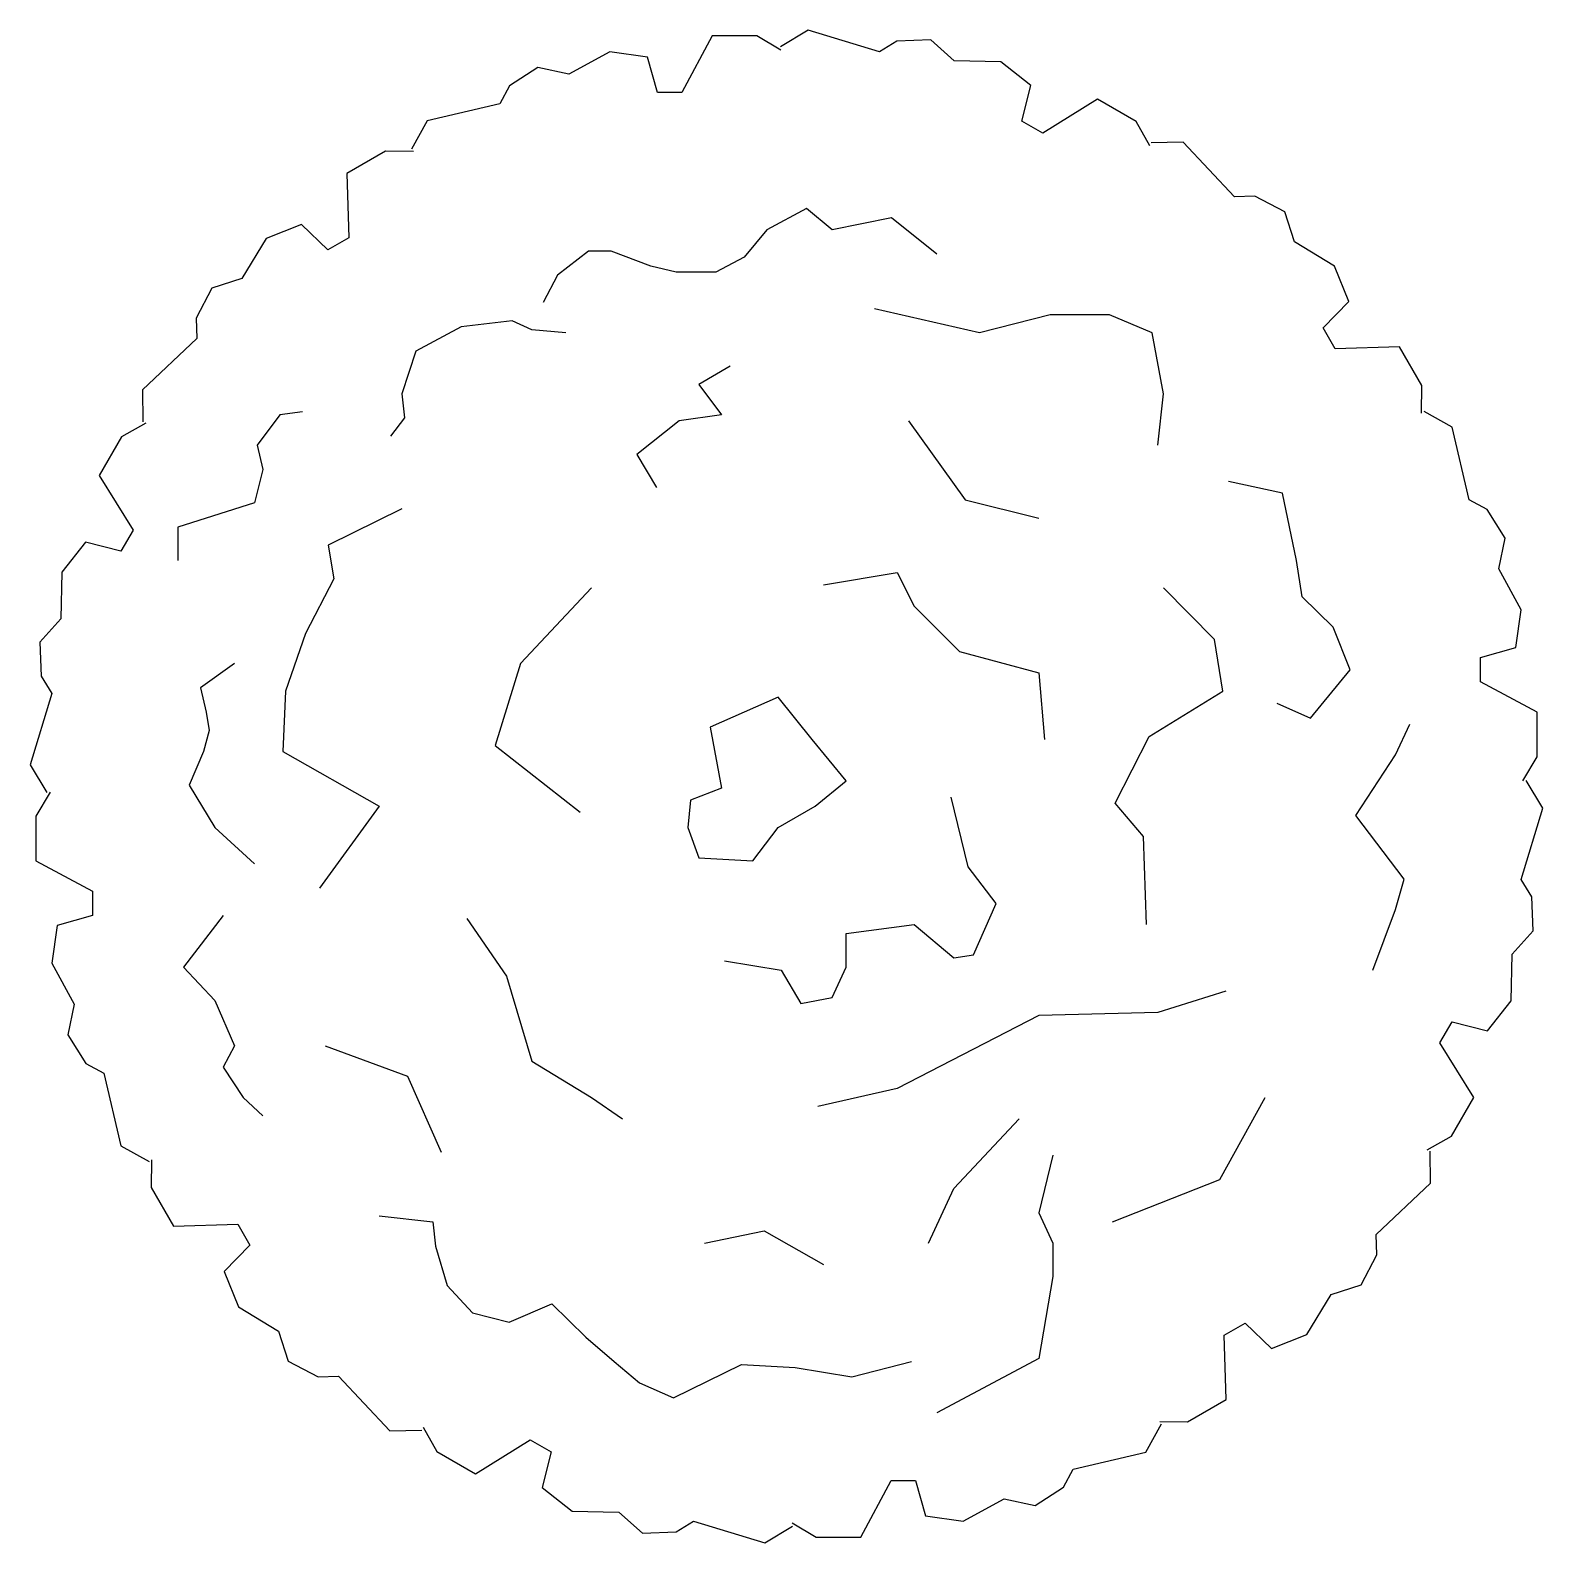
# Model space of a CAD drawing. Header units: millimetres. Extents: x 317.31 to 319.38, y 2536.69 to 2538.76.
import ezdxf

# ---------------------------------------------------------------- set-up
doc = ezdxf.new("R2010")
doc.units = ezdxf.units.MM
doc.header["$LTSCALE"] = 10
doc.layers.add('Vegetais', color=94, linetype='Continuous')

msp = doc.modelspace()

# ---------------------------------------------------------------- linework, layer by layer
at = {"layer": 'Vegetais'}
for p, q in [((318.2446, 2538.7511), (318.2031, 2538.6738)), ((318.3056, 2538.7513), (318.2446, 2538.7511)), ((318.3383, 2538.7318), (318.3056, 2538.7513)), ((318.3755, 2538.7588), (318.3378, 2538.7361)), ((318.4733, 2538.7291), (318.3755, 2538.7588)), ((318.5431, 2538.7459), (318.497, 2538.7438)), ((318.5752, 2538.717), (318.5431, 2538.7459)), ((318.1046, 2538.7294), (318.0487, 2538.6987)), ((318.1563, 2538.7221), (318.1046, 2538.7294)), ((318.497, 2538.7438), (318.4733, 2538.7291)), ((318.0065, 2538.7077), (317.9676, 2538.6828)), ((318.0487, 2538.6987), (318.0065, 2538.7077)), ((318.1699, 2538.6738), (318.1563, 2538.7221)), ((318.6389, 2538.7156), (318.5752, 2538.717)), ((318.68, 2538.6834), (318.6389, 2538.7156)), ((317.9676, 2538.6828), (317.9544, 2538.6583)), ((318.6677, 2538.6348), (318.68, 2538.6834)), ((318.2031, 2538.6738), (318.1699, 2538.6738)), ((318.7711, 2538.6645), (318.6965, 2538.6182)), ((318.824, 2538.6341), (318.7711, 2538.6645)), ((317.9544, 2538.6583), (317.8549, 2538.6351)), ((317.8549, 2538.6351), (317.8335, 2538.5965)), ((318.6965, 2538.6182), (318.6677, 2538.6348)), ((318.8425, 2538.6009), (318.824, 2538.6341)), ((318.8883, 2538.6057), (318.8442, 2538.6049)), ((318.9581, 2538.5311), (318.8883, 2538.6057)), ((317.7981, 2538.5936), (317.7454, 2538.563)), ((317.8362, 2538.593), (317.7981, 2538.5936)), ((317.7454, 2538.563), (317.7481, 2538.4753)), ((318.986, 2538.532), (318.9581, 2538.5311)), ((319.0269, 2538.5107), (318.986, 2538.532)), ((319.0403, 2538.4696), (319.0269, 2538.5107)), ((317.6834, 2538.4936), (317.635, 2538.4741)), ((317.7194, 2538.4587), (317.6834, 2538.4936)), ((317.635, 2538.4741), (317.6019, 2538.4196)), ((317.7481, 2538.4753), (317.7194, 2538.4587)), ((319.0948, 2538.4366), (319.0403, 2538.4696)), ((319.1143, 2538.3881), (319.0948, 2538.4366)), ((317.6019, 2538.4196), (317.5609, 2538.4063)), ((317.5609, 2538.4063), (317.5396, 2538.3653)), ((319.0793, 2538.3522), (319.1143, 2538.3881)), ((317.5396, 2538.3653), (317.5405, 2538.3375)), ((319.0959, 2538.3234), (319.0793, 2538.3522)), ((317.5405, 2538.3375), (317.4659, 2538.2676)), ((319.1836, 2538.3262), (319.0959, 2538.3234)), ((319.2143, 2538.2734), (319.1836, 2538.3262)), ((319.2137, 2538.2354), (319.2143, 2538.2734)), ((317.4659, 2538.2676), (317.4667, 2538.2236)), ((319.2557, 2538.2166), (319.2172, 2538.238)), ((317.4707, 2538.2218), (317.4374, 2538.2033)), ((319.2789, 2538.1171), (319.2557, 2538.2166)), ((317.4374, 2538.2033), (317.4071, 2538.1504)), ((317.4071, 2538.1504), (317.4533, 2538.0758)), ((319.3035, 2538.104), (319.2789, 2538.1171)), ((319.3283, 2538.065), (319.3035, 2538.104)), ((317.4533, 2538.0758), (317.4367, 2538.0471)), ((319.3193, 2538.0228), (319.3283, 2538.065)), ((317.3881, 2538.0594), (317.3559, 2538.0183)), ((317.4367, 2538.0471), (317.3881, 2538.0594)), ((319.35, 2537.967), (319.3193, 2538.0228)), ((317.3559, 2538.0183), (317.3545, 2537.9545)), ((319.3427, 2537.9153), (319.35, 2537.967)), ((317.3545, 2537.9545), (317.3257, 2537.9225)), ((317.3257, 2537.9225), (317.3277, 2537.8763)), ((319.2944, 2537.9016), (319.3427, 2537.9153)), ((319.2944, 2537.8684), (319.2944, 2537.9016)), ((317.3277, 2537.8763), (317.3424, 2537.8527)), ((319.3718, 2537.8269), (319.2944, 2537.8684)), ((317.3424, 2537.8527), (317.3127, 2537.7549)), ((319.372, 2537.7659), (319.3718, 2537.8269)), ((317.3127, 2537.7549), (317.3354, 2537.7171)), ((319.3524, 2537.7333), (319.372, 2537.7659)), ((319.3795, 2537.696), (319.3567, 2537.7338)), ((317.3398, 2537.7176), (317.3202, 2537.685)), ((319.3498, 2537.5982), (319.3795, 2537.696)), ((317.3202, 2537.685), (317.3204, 2537.624)), ((317.3204, 2537.624), (317.3977, 2537.5825)), ((319.3645, 2537.5746), (319.3498, 2537.5982)), ((317.3977, 2537.5825), (317.3977, 2537.5493)), ((319.3665, 2537.5284), (319.3645, 2537.5746)), ((317.3977, 2537.5493), (317.3495, 2537.5356)), ((317.3495, 2537.5356), (317.3422, 2537.4839)), ((319.3376, 2537.4964), (319.3665, 2537.5284)), ((317.3422, 2537.4839), (317.3728, 2537.4281)), ((319.3363, 2537.4326), (319.3376, 2537.4964)), ((317.3728, 2537.4281), (317.3639, 2537.3859)), ((319.3041, 2537.3915), (319.3363, 2537.4326)), ((319.2389, 2537.3751), (319.2555, 2537.4038)), ((319.2555, 2537.4038), (319.3041, 2537.3915)), ((317.3639, 2537.3859), (317.3887, 2537.3469)), ((319.2851, 2537.3005), (319.2389, 2537.3751)), ((317.3887, 2537.3469), (317.4133, 2537.3338)), ((317.4133, 2537.3338), (317.4365, 2537.2343)), ((319.2548, 2537.2476), (319.2851, 2537.3005)), ((319.2215, 2537.2291), (319.2548, 2537.2476)), ((317.4365, 2537.2343), (317.475, 2537.2129)), ((317.4785, 2537.2155), (317.4779, 2537.1775)), ((319.2263, 2537.1833), (319.2255, 2537.2273)), ((317.4779, 2537.1775), (317.5086, 2537.1247)), ((319.1517, 2537.1134), (319.2263, 2537.1833)), ((317.5086, 2537.1247), (317.5963, 2537.1275)), ((317.5963, 2537.1275), (317.6129, 2537.0987)), ((319.1526, 2537.0856), (319.1517, 2537.1134)), ((317.6129, 2537.0987), (317.5779, 2537.0628)), ((319.1313, 2537.0446), (319.1526, 2537.0856)), ((317.5779, 2537.0628), (317.5974, 2537.0143)), ((319.0572, 2536.9768), (319.0903, 2537.0313)), ((319.0903, 2537.0313), (319.1313, 2537.0446)), ((317.5974, 2537.0143), (317.6519, 2536.9813)), ((318.9441, 2536.9756), (318.9728, 2536.9922)), ((318.9728, 2536.9922), (319.0088, 2536.9573)), ((317.6519, 2536.9813), (317.6652, 2536.9402)), ((318.9468, 2536.8879), (318.9441, 2536.9756)), ((319.0088, 2536.9573), (319.0572, 2536.9768)), ((317.6652, 2536.9402), (317.7062, 2536.9189)), ((317.7062, 2536.9189), (317.7341, 2536.9198)), ((317.7341, 2536.9198), (317.8039, 2536.8452)), ((318.8941, 2536.8573), (318.9468, 2536.8879)), ((317.8039, 2536.8452), (317.848, 2536.846)), ((317.8497, 2536.85), (317.8682, 2536.8168)), ((318.8373, 2536.8158), (318.8586, 2536.8544)), ((318.856, 2536.8579), (318.8941, 2536.8573)), ((317.9211, 2536.7864), (317.9957, 2536.8327)), ((317.9957, 2536.8327), (318.0245, 2536.8161)), ((317.8682, 2536.8168), (317.9211, 2536.7864)), ((318.0245, 2536.8161), (318.0122, 2536.7675)), ((318.7378, 2536.7926), (318.8373, 2536.8158)), ((318.7246, 2536.7681), (318.7378, 2536.7926)), ((318.0122, 2536.7675), (318.0533, 2536.7353)), ((318.4476, 2536.6998), (318.4891, 2536.7771)), ((318.4891, 2536.7771), (318.5223, 2536.7771)), ((318.5223, 2536.7771), (318.5359, 2536.7288)), ((318.6857, 2536.7432), (318.7246, 2536.7681)), ((318.5876, 2536.7215), (318.6435, 2536.7522)), ((318.6435, 2536.7522), (318.6857, 2536.7432)), ((318.0533, 2536.7353), (318.117, 2536.7339)), ((318.117, 2536.7339), (318.1491, 2536.705)), ((318.1952, 2536.7071), (318.2189, 2536.7218)), ((318.2189, 2536.7218), (318.3167, 2536.6921)), ((318.3539, 2536.7191), (318.3866, 2536.6996)), ((318.5359, 2536.7288), (318.5876, 2536.7215)), ((318.1491, 2536.705), (318.1952, 2536.7071)), ((318.3167, 2536.6921), (318.3544, 2536.7148)), ((318.3866, 2536.6996), (318.4476, 2536.6998))]:
    msp.add_line(p, q, dxfattribs=at)
for points in [[(318.5515, 2538.453), (318.4896, 2538.5027), (318.4084, 2538.4861), (318.3736, 2538.5151), (318.3736, 2538.5151), (318.3194, 2538.4861), (318.2884, 2538.4488), (318.2497, 2538.4281), (318.1955, 2538.4281), (318.1607, 2538.4363), (318.1066, 2538.4571), (318.0756, 2538.4571), (318.033, 2538.424), (318.0138, 2538.3867)], [(318.8534, 2538.1918), (318.8611, 2538.2622), (318.8456, 2538.3452), (318.7876, 2538.37), (318.7063, 2538.37), (318.6096, 2538.3452), (318.4664, 2538.3783)], [(318.0447, 2538.3452), (317.9982, 2538.3493), (317.9711, 2538.3617), (317.9015, 2538.3535), (317.8396, 2538.3203), (317.8203, 2538.2622), (317.8242, 2538.2291), (317.8048, 2538.2042)], [(318.2691, 2538.2996), (318.2265, 2538.2747), (318.2575, 2538.2332), (318.1994, 2538.2249), (318.1414, 2538.1793), (318.1684, 2538.1338)], [(317.6848, 2538.2374), (317.6538, 2538.2332), (317.6229, 2538.1918), (317.6307, 2538.1586), (317.619, 2538.113), (317.5146, 2538.0798), (317.5146, 2538.0342)], [(318.5128, 2538.2249), (318.5902, 2538.1171), (318.6909, 2538.0923)], [(319.0159, 2537.8394), (319.0622, 2537.8186), (319.1164, 2537.885), (319.0932, 2537.943), (319.0507, 2537.9845), (319.043, 2538.0342), (319.0237, 2538.1263), (318.9501, 2538.142)], [(317.8203, 2538.1048), (317.7196, 2538.055), (317.7274, 2538.0094), (317.6887, 2537.9347), (317.6617, 2537.8559), (317.6577, 2537.7731), (317.7893, 2537.6985), (317.708, 2537.5865)], [(318.3968, 2538.001), (318.4974, 2538.0177), (318.5205, 2537.972), (318.5825, 2537.9099), (318.6909, 2537.8809), (318.6986, 2537.7896)], [(318.0795, 2537.997), (317.9828, 2537.8933), (317.948, 2537.7814), (318.064, 2537.6902)], [(318.8378, 2537.5368), (318.834, 2537.657), (318.7953, 2537.7026), (318.8417, 2537.7938), (318.9423, 2537.8559), (318.9307, 2537.9264), (318.8611, 2537.997)], [(317.5919, 2537.8933), (317.5455, 2537.8601), (317.5533, 2537.8269), (317.5571, 2537.8021), (317.5494, 2537.7731), (317.5301, 2537.7275), (317.5649, 2537.6695), (317.619, 2537.6197)], [(319.1474, 2537.4746), (319.1784, 2537.5575), (319.1899, 2537.599), (319.1242, 2537.686), (319.1784, 2537.7689), (319.1977, 2537.8104)], [(318.2613, 2537.4871), (318.3388, 2537.4746), (318.3658, 2537.429), (318.4084, 2537.4373), (318.4277, 2537.4788), (318.4277, 2537.5244), (318.5205, 2537.5368), (318.5747, 2537.4912), (318.6018, 2537.4953), (318.6328, 2537.5658), (318.5941, 2537.6155), (318.5709, 2537.7109)], [(317.5765, 2537.5492), (317.5223, 2537.4788), (317.5649, 2537.4331), (317.5649, 2537.4331), (317.5919, 2537.371), (317.5765, 2537.342), (317.6036, 2537.3005), (317.6307, 2537.2756)], [(317.9092, 2537.5451), (317.9634, 2537.4663), (317.9982, 2537.3502), (318.0795, 2537.3005), (318.1221, 2537.2715)], [(318.9462, 2537.4456), (318.8534, 2537.4166), (318.6909, 2537.4124), (318.4974, 2537.3129), (318.389, 2537.288)], [(317.7158, 2537.371), (317.828, 2537.3295), (317.8744, 2537.2259)], [(318.7914, 2537.1306), (318.9384, 2537.1886), (319.0003, 2537.3005)], [(318.5399, 2537.1015), (318.5747, 2537.1761), (318.6638, 2537.2715)], [(318.7101, 2537.2217), (318.6909, 2537.1429), (318.7101, 2537.1015), (318.7101, 2537.0559), (318.6909, 2536.944), (318.5515, 2536.8694)], [(317.7893, 2537.1388), (317.8628, 2537.1306), (317.8667, 2537.0973), (317.8822, 2537.0435), (317.917, 2537.0061), (317.9673, 2536.9937), (318.0253, 2537.0186), (318.0717, 2536.973), (318.1105, 2536.9398), (318.1453, 2536.9108), (318.1917, 2536.89), (318.2846, 2536.9357), (318.358, 2536.9315), (318.4355, 2536.919), (318.5167, 2536.9398)], [(318.2342, 2537.1015), (318.3155, 2537.1181), (318.3968, 2537.0725)]]:
    msp.add_lwpolyline(points, dxfattribs=at)
msp.add_lwpolyline([(318.3349, 2537.8477), (318.242, 2537.8063), (318.2575, 2537.7233), (318.2149, 2537.7068), (318.2111, 2537.6695), (318.2265, 2537.628), (318.3, 2537.6239), (318.3349, 2537.6695), (318.3851, 2537.6985), (318.4277, 2537.7333), (318.3813, 2537.7896)], close=True, dxfattribs=at)

doc.saveas('drawing.dxf')
